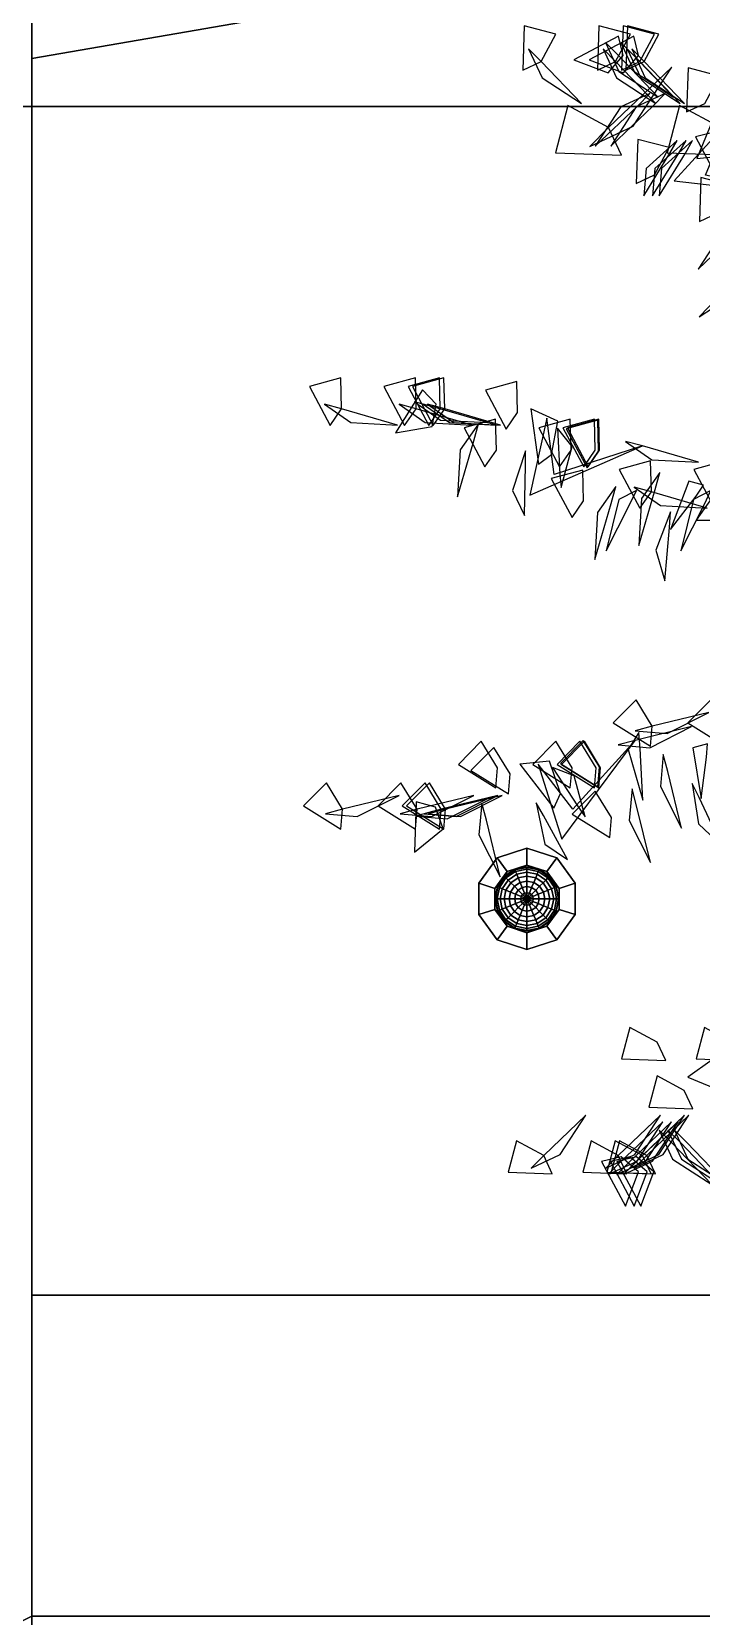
# Model space of a CAD drawing. Header units: millimetres. Extents: x 116.8 to 135.8, y -35.1 to -13.1.
# Drawn here: x 128.843 to 129.885, y -22.99 to -20.523 of the extents above; entities that cross this region are included whole.
import ezdxf

# ---------------------------------------------------------------- set-up
doc = ezdxf.new("R2010")
doc.units = ezdxf.units.MM
for name, color, linetype in [('copertura', 252, 'Continuous'), ('cromato', 251, 'Continuous'), ('foglie', 62, 'Continuous'), ('lampada', 2, 'Continuous'), ('marmo', 7, 'Continuous'), ('parete_interna', 7, 'Continuous'), ('prato', 83, 'Continuous'), ('RIVESTIMENTO', 33, 'Continuous')]:
    doc.layers.add(name, color=color, linetype=linetype)

msp = doc.modelspace()

# ---------------------------------------------------------------- linework, layer by layer
at = {"layer": 'copertura'}
for points in [[(127.943, -18.1399, 8.1), (127.943, -20.6399, 8.1), (130.343, -20.6399, 8.1), (130.343, -18.1399, 8.1)], [(127.943, -20.6399, 8.1), (127.943, -23.1399, 8.1), (130.343, -23.1399, 8.1), (130.343, -20.6399, 8.1)], [(133.843, -22.4899, 5.6817), (133.843, -23.1399, 5.7), (128.843, -23.1399, 5.7), (128.843, -22.4899, 5.7)], [(128.843, -22.4899, 6), (128.843, -23.1399, 6), (133.843, -23.1399, 6), (133.843, -22.4899, 5.9817)], [(128.843, -22.4899, 5.7), (128.843, -23.1399, 5.7), (128.843, -23.1399, 6), (128.843, -22.4899, 6)], [(133.843, -22.4899, 5.9817), (128.843, -22.4899, 6), (128.843, -22.4899, 5.7), (133.843, -22.4899, 5.6817)]]:
    msp.add_3dface(points, dxfattribs=at)
at = {"layer": 'cromato'}
for points in [[(129.6137, -21.8207, 7.8), (129.6137, -21.7944, 7.8), (129.5674, -21.8095, 7.8), (129.5828, -21.8307, 7.8)], [(129.5828, -21.8307, 7.775), (129.5674, -21.8095, 7.775), (129.6137, -21.7944, 7.775), (129.6137, -21.8207, 7.775)], [(129.5674, -21.8095, 7.8), (129.6137, -21.7944, 7.8), (129.6137, -21.7944, 7.775), (129.5674, -21.8095, 7.775)], [(129.6446, -21.8307, 7.8), (129.6601, -21.8095, 7.8), (129.6137, -21.7944, 7.8), (129.6137, -21.8207, 7.8)], [(129.6137, -21.8207, 7.775), (129.6137, -21.7944, 7.775), (129.6601, -21.8095, 7.775), (129.6446, -21.8307, 7.775)], [(129.6137, -21.8207, 7.8), (129.6137, -21.7944, 7.8), (129.6137, -21.7944, 7.775), (129.6137, -21.8207, 7.775)], [(129.6137, -21.7944, 7.8), (129.6601, -21.8095, 7.8), (129.6601, -21.8095, 7.775), (129.6137, -21.7944, 7.775)], [(129.6137, -21.7944, 7.8), (129.6137, -21.8207, 7.8), (129.6137, -21.8207, 7.775), (129.6137, -21.7944, 7.775)], [(129.5828, -21.8307, 7.8), (129.5674, -21.8095, 7.8), (129.5387, -21.8489, 7.8), (129.5637, -21.857, 7.8)], [(129.5637, -21.857, 7.775), (129.5387, -21.8489, 7.775), (129.5674, -21.8095, 7.775), (129.5828, -21.8307, 7.775)], [(129.5387, -21.8489, 7.8), (129.5674, -21.8095, 7.8), (129.5674, -21.8095, 7.775), (129.5387, -21.8489, 7.775)], [(129.5828, -21.8307, 7.8), (129.5674, -21.8095, 7.8), (129.5674, -21.8095, 7.775), (129.5828, -21.8307, 7.775)], [(129.5674, -21.8095, 7.8), (129.5828, -21.8307, 7.8), (129.5828, -21.8307, 7.775), (129.5674, -21.8095, 7.775)], [(129.6137, -21.8207, 7.775), (129.5828, -21.8307, 7.775), (129.5828, -21.8307, 7.8), (129.6137, -21.8207, 7.8)], [(129.6446, -21.8307, 7.775), (129.6137, -21.8207, 7.775), (129.6137, -21.8207, 7.8), (129.6446, -21.8307, 7.8)], [(129.6601, -21.8095, 7.8), (129.6446, -21.8307, 7.8), (129.6446, -21.8307, 7.775), (129.6601, -21.8095, 7.775)], [(129.6637, -21.857, 7.8), (129.6887, -21.8489, 7.8), (129.6601, -21.8095, 7.8), (129.6446, -21.8307, 7.8)], [(129.6446, -21.8307, 7.775), (129.6601, -21.8095, 7.775), (129.6887, -21.8489, 7.775), (129.6637, -21.857, 7.775)], [(129.6446, -21.8307, 7.8), (129.6601, -21.8095, 7.8), (129.6601, -21.8095, 7.775), (129.6446, -21.8307, 7.775)], [(129.6601, -21.8095, 7.8), (129.6887, -21.8489, 7.8), (129.6887, -21.8489, 7.775), (129.6601, -21.8095, 7.775)], [(129.5637, -21.8895, 7.8), (129.5387, -21.8976, 7.8), (129.5387, -21.8489, 7.8), (129.5637, -21.857, 7.8)], [(129.5637, -21.857, 7.775), (129.5387, -21.8489, 7.775), (129.5387, -21.8976, 7.775), (129.5637, -21.8895, 7.775)], [(129.5637, -21.857, 7.8), (129.5387, -21.8489, 7.8), (129.5387, -21.8489, 7.775), (129.5637, -21.857, 7.775)], [(129.5387, -21.8489, 7.8), (129.5387, -21.8976, 7.8), (129.5387, -21.8976, 7.775), (129.5387, -21.8489, 7.775)], [(129.5828, -21.8307, 7.775), (129.5637, -21.857, 7.775), (129.5637, -21.857, 7.8), (129.5828, -21.8307, 7.8)], [(129.6637, -21.857, 7.775), (129.6446, -21.8307, 7.775), (129.6446, -21.8307, 7.8), (129.6637, -21.857, 7.8)], [(129.6637, -21.8895, 7.8), (129.6887, -21.8976, 7.8), (129.6887, -21.8489, 7.8), (129.6637, -21.857, 7.8)], [(129.6637, -21.857, 7.775), (129.6887, -21.8489, 7.775), (129.6887, -21.8976, 7.775), (129.6637, -21.8895, 7.775)], [(129.6887, -21.8489, 7.8), (129.6637, -21.857, 7.8), (129.6637, -21.857, 7.775), (129.6887, -21.8489, 7.775)], [(129.6887, -21.8489, 7.8), (129.6887, -21.8976, 7.8), (129.6887, -21.8976, 7.775), (129.6887, -21.8489, 7.775)], [(129.5637, -21.8895, 7.775), (129.5637, -21.857, 7.775), (129.5637, -21.857, 7.8), (129.5637, -21.8895, 7.8)], [(129.6637, -21.8895, 7.775), (129.6637, -21.857, 7.775), (129.6637, -21.857, 7.8), (129.6637, -21.8895, 7.8)], [(129.5828, -21.9158, 7.8), (129.5674, -21.9371, 7.8), (129.5387, -21.8976, 7.8), (129.5637, -21.8895, 7.8)], [(129.5637, -21.8895, 7.775), (129.5387, -21.8976, 7.775), (129.5674, -21.9371, 7.775), (129.5828, -21.9158, 7.775)], [(129.5637, -21.8895, 7.8), (129.5387, -21.8976, 7.8), (129.5387, -21.8976, 7.775), (129.5637, -21.8895, 7.775)], [(129.5387, -21.8976, 7.8), (129.5674, -21.9371, 7.8), (129.5674, -21.9371, 7.775), (129.5387, -21.8976, 7.775)], [(129.5828, -21.9158, 7.775), (129.5637, -21.8895, 7.775), (129.5637, -21.8895, 7.8), (129.5828, -21.9158, 7.8)], [(129.6637, -21.8895, 7.8), (129.6887, -21.8976, 7.8), (129.6601, -21.9371, 7.8), (129.6446, -21.9158, 7.8)], [(129.6446, -21.9158, 7.775), (129.6601, -21.9371, 7.775), (129.6887, -21.8976, 7.775), (129.6637, -21.8895, 7.775)], [(129.6637, -21.8895, 7.775), (129.6446, -21.9158, 7.775), (129.6446, -21.9158, 7.8), (129.6637, -21.8895, 7.8)], [(129.6601, -21.9371, 7.8), (129.6887, -21.8976, 7.8), (129.6887, -21.8976, 7.775), (129.6601, -21.9371, 7.775)], [(129.6887, -21.8976, 7.8), (129.6637, -21.8895, 7.8), (129.6637, -21.8895, 7.775), (129.6887, -21.8976, 7.775)], [(129.5674, -21.9371, 7.8), (129.5828, -21.9158, 7.8), (129.5828, -21.9158, 7.775), (129.5674, -21.9371, 7.775)], [(129.6137, -21.9258, 7.8), (129.6137, -21.9521, 7.8), (129.5674, -21.9371, 7.8), (129.5828, -21.9158, 7.8)], [(129.5828, -21.9158, 7.775), (129.5674, -21.9371, 7.775), (129.6137, -21.9521, 7.775), (129.6137, -21.9258, 7.775)], [(129.5828, -21.9158, 7.8), (129.5674, -21.9371, 7.8), (129.5674, -21.9371, 7.775), (129.5828, -21.9158, 7.775)], [(129.6137, -21.9258, 7.775), (129.5828, -21.9158, 7.775), (129.5828, -21.9158, 7.8), (129.6137, -21.9258, 7.8)], [(129.6446, -21.9158, 7.8), (129.6601, -21.9371, 7.8), (129.6137, -21.9521, 7.8), (129.6137, -21.9258, 7.8)], [(129.6137, -21.9258, 7.775), (129.6137, -21.9521, 7.775), (129.6601, -21.9371, 7.775), (129.6446, -21.9158, 7.775)], [(129.6446, -21.9158, 7.775), (129.6137, -21.9258, 7.775), (129.6137, -21.9258, 7.8), (129.6446, -21.9158, 7.8)], [(129.6137, -21.9258, 7.8), (129.6137, -21.9521, 7.8), (129.6137, -21.9521, 7.775), (129.6137, -21.9258, 7.775)], [(129.6446, -21.9158, 7.8), (129.6601, -21.9371, 7.8), (129.6601, -21.9371, 7.775), (129.6446, -21.9158, 7.775)], [(129.5674, -21.9371, 7.8), (129.6137, -21.9521, 7.8), (129.6137, -21.9521, 7.775), (129.5674, -21.9371, 7.775)], [(129.6137, -21.9521, 7.8), (129.6601, -21.9371, 7.8), (129.6601, -21.9371, 7.775), (129.6137, -21.9521, 7.775)]]:
    msp.add_3dface(points, dxfattribs=at)
at = {"layer": 'foglie'}
for points in [[(129.6357, -20.5697, 1.7644), (129.6587, -20.5273, 1.7422), (129.6096, -20.5144, 1.6715), (129.6072, -20.5831, 1.7472)], [(129.7517, -20.5697, 1.447), (129.7747, -20.5273, 1.4248), (129.7257, -20.5144, 1.3541), (129.7233, -20.5831, 1.4298)], [(129.7893, -20.5697, 1.8907), (129.8123, -20.5273, 1.8685), (129.7633, -20.5144, 1.7978), (129.7608, -20.5831, 1.8734)], [(129.7961, -20.5697, 2.1262), (129.8191, -20.5273, 2.104), (129.7701, -20.5144, 2.0332), (129.7677, -20.5831, 2.1089)], [(129.7634, -20.5603, 2.3113), (129.756, -20.5301, 2.2683), (129.6865, -20.5672, 2.2313), (129.7403, -20.5874, 2.3158)], [(129.7873, -20.5603, 2.4103), (129.7799, -20.5301, 2.3673), (129.7104, -20.5672, 2.3303), (129.7641, -20.5874, 2.4148)], [(129.7553, -20.5596, 2.3013), (129.7359, -20.5401, 2.3013), (129.7568, -20.5852, 2.2578), (129.818, -20.6251, 2.2963)], [(129.7792, -20.5596, 2.4003), (129.7598, -20.5401, 2.4003), (129.7807, -20.5852, 2.3568), (129.8419, -20.6251, 2.3952)], [(129.6357, -20.5697, 1.7644), (129.6162, -20.5502, 1.7644), (129.6372, -20.5953, 1.7209), (129.6984, -20.6351, 1.7593)], [(129.7517, -20.5697, 1.447), (129.7323, -20.5502, 1.447), (129.7533, -20.5953, 1.4035), (129.8144, -20.6351, 1.4419)], [(129.7893, -20.5697, 1.8907), (129.7698, -20.5502, 1.8907), (129.7908, -20.5953, 1.8472), (129.852, -20.6351, 1.8856)], [(129.7961, -20.5697, 2.1262), (129.7767, -20.5502, 2.1262), (129.7976, -20.5953, 2.0827), (129.8588, -20.6351, 2.1211)], [(129.7408, -20.6727, 2.6466), (129.7116, -20.7019, 2.6466), (129.7791, -20.6704, 2.5814), (129.839, -20.5787, 2.639)], [(129.8904, -20.6349, 1.0924), (129.9134, -20.5925, 1.0702), (129.8644, -20.5796, 0.9995), (129.862, -20.6483, 1.0752)], [(129.7855, -20.639, 2.3476), (129.805, -20.6195, 2.3476), (129.7599, -20.6405, 2.3042), (129.7201, -20.7017, 2.3426)], [(129.8094, -20.639, 2.4466), (129.8289, -20.6195, 2.4466), (129.7838, -20.6405, 2.4031), (129.744, -20.7017, 2.4416)], [(129.7408, -20.6727, 2.6466), (129.6772, -20.6382, 2.6133), (129.6579, -20.7118, 2.5072), (129.7608, -20.7154, 2.6207)], [(129.9149, -20.6727, 2.1705), (129.8513, -20.6382, 2.1372), (129.832, -20.7118, 2.0311), (129.9349, -20.7154, 2.1446)], [(129.9033, -20.7179, 1.202), (129.9381, -20.6781, 1.1963), (129.9113, -20.6404, 1.1225), (129.8782, -20.7207, 1.1765)], [(130.0329, -20.7773, 1.1209), (129.8914, -20.7469, 1.2216), (129.9254, -20.6654, 1.1673), (129.8426, -20.7555, 1.1755)], [(129.8121, -20.7461, 1.6735), (129.8351, -20.7037, 1.6513), (129.7861, -20.6909, 1.5806), (129.7837, -20.7595, 1.6563)], [(129.8363, -20.7123, 2.1941), (129.8476, -20.6925, 2.1787), (129.799, -20.7363, 2.17), (129.7957, -20.7788, 2.2407)], [(129.85, -20.7123, 2.5388), (129.8613, -20.6925, 2.5234), (129.8127, -20.7363, 2.5147), (129.8093, -20.7788, 2.5854)], [(129.8602, -20.7123, 2.2931), (129.8715, -20.6925, 2.2777), (129.8229, -20.7363, 2.269), (129.8195, -20.7788, 2.3397)], [(129.9213, -20.6757, 3.467), (129.876, -20.6868, 3.4025), (129.9316, -20.7911, 3.3469), (129.9619, -20.7104, 3.4737)], [(129.9105, -20.8054, 1.3103), (129.9335, -20.763, 1.2881), (129.8845, -20.7502, 1.2174), (129.8821, -20.8188, 1.2931)], [(129.9458, -20.8303, 1.4559), (129.9652, -20.8109, 1.4559), (129.9202, -20.8318, 1.4124), (129.8803, -20.893, 1.4508)], [(129.9488, -20.9234, 1.7373), (129.9694, -20.9091, 1.7487), (129.9385, -20.9078, 1.6904), (129.8816, -20.9673, 1.695)], [(129.3253, -21.1102, 1.7644), (129.324, -21.062, 1.7422), (129.2751, -21.0754, 1.6715), (129.3074, -21.1361, 1.7472)], [(129.4414, -21.1102, 1.447), (129.4401, -21.062, 1.4248), (129.3912, -21.0754, 1.3541), (129.4234, -21.1361, 1.4298)], [(129.4789, -21.1102, 1.8907), (129.4776, -21.062, 1.8685), (129.4287, -21.0754, 1.7978), (129.461, -21.1361, 1.8734)], [(129.4858, -21.1102, 2.1262), (129.4845, -21.062, 2.104), (129.4356, -21.0754, 2.0332), (129.4678, -21.1361, 2.1089)], [(129.4725, -21.1032, 2.4103), (129.451, -21.0807, 2.3673), (129.4093, -21.1475, 2.3303), (129.466, -21.1381, 2.4148)], [(129.5991, -21.1161, 1.0924), (129.5978, -21.0679, 1.0702), (129.549, -21.0813, 0.9995), (129.5812, -21.1419, 1.0752)], [(129.3253, -21.1102, 1.7644), (129.2987, -21.1031, 1.7644), (129.3394, -21.1316, 1.7209), (129.4123, -21.1356, 1.7593)], [(129.4414, -21.1102, 1.447), (129.4148, -21.1031, 1.447), (129.4555, -21.1316, 1.4035), (129.5284, -21.1356, 1.4419)], [(129.4652, -21.1066, 2.4003), (129.4386, -21.0994, 2.4003), (129.4793, -21.1279, 2.3568), (129.5522, -21.1319, 2.3952)], [(129.4789, -21.1102, 1.8907), (129.4524, -21.1031, 1.8907), (129.493, -21.1316, 1.8472), (129.5659, -21.1356, 1.8856)], [(129.4858, -21.1102, 2.1262), (129.4592, -21.1031, 2.1262), (129.4999, -21.1316, 2.0827), (129.5728, -21.1356, 2.1211)], [(129.6518, -21.1816, 1.202), (129.662, -21.1298, 1.1963), (129.6199, -21.1106, 1.1225), (129.6315, -21.1966, 1.1765)], [(129.531, -21.1602, 2.4466), (129.5381, -21.1336, 2.4466), (129.5096, -21.1743, 2.4031), (129.5057, -21.2472, 2.4416)], [(129.5663, -21.1748, 1.6735), (129.565, -21.1266, 1.6513), (129.5161, -21.14, 1.5806), (129.5484, -21.2006, 1.6563)], [(129.7937, -21.1682, 1.1209), (129.656, -21.2127, 1.2216), (129.6447, -21.1251, 1.1673), (129.618, -21.2445, 1.1755)], [(129.6824, -21.1748, 1.3561), (129.6811, -21.1266, 1.3339), (129.6322, -21.14, 1.2632), (129.6644, -21.2006, 1.3389)], [(129.7199, -21.1748, 1.7998), (129.7187, -21.1266, 1.7776), (129.6698, -21.14, 1.7069), (129.702, -21.2006, 1.7826)], [(129.7251, -21.1762, 2.3468), (129.7238, -21.128, 2.3246), (129.6749, -21.1414, 2.2539), (129.7072, -21.202, 2.3296)], [(129.7268, -21.1748, 2.0353), (129.7255, -21.1266, 2.0131), (129.6766, -21.14, 1.9424), (129.7088, -21.2006, 2.0181)], [(129.6651, -21.2119, 1.4999), (129.6669, -21.2326, 1.518), (129.684, -21.1688, 1.518), (129.6615, -21.1407, 1.4438)], [(129.7937, -21.1682, 1.1209), (129.7671, -21.1611, 1.1209), (129.8078, -21.1896, 1.0774), (129.8807, -21.1936, 1.1159)], [(129.6117, -21.1983, 2.2931), (129.6115, -21.1755, 2.2777), (129.5913, -21.2377, 2.269), (129.6097, -21.2762, 2.3397)], [(129.7018, -21.2538, 1.3103), (129.7005, -21.2056, 1.2881), (129.6516, -21.2189, 1.2174), (129.6839, -21.2796, 1.2931)], [(129.8073, -21.2394, 1.5826), (129.8061, -21.1912, 1.5605), (129.7572, -21.2046, 1.4897), (129.7894, -21.2652, 1.5654)], [(129.8133, -21.2358, 2.1401), (129.8205, -21.2093, 2.1401), (129.792, -21.25, 2.0967), (129.788, -21.3229, 2.1351)], [(129.9234, -21.2394, 1.2652), (129.9221, -21.1912, 1.2431), (129.8732, -21.2046, 1.1723), (129.9055, -21.2652, 1.248)], [(129.7447, -21.2577, 1.4559), (129.7519, -21.2312, 1.4559), (129.7234, -21.2718, 1.4124), (129.7194, -21.3447, 1.4508)], [(129.8073, -21.2394, 1.5826), (129.7808, -21.2323, 1.5826), (129.8215, -21.2608, 1.5392), (129.8944, -21.2648, 1.5776)], [(129.8768, -21.2463, 2.017), (129.8886, -21.2293, 2.0351), (129.8654, -21.2231, 1.9737), (129.8373, -21.2981, 1.9538)], [(129.9402, -21.2486, 1.3501), (129.9208, -21.222, 1.3086), (129.8768, -21.2837, 1.2658), (129.932, -21.2835, 1.3518)], [(129.7734, -21.26, 1.7373), (129.7841, -21.2374, 1.7487), (129.7566, -21.2516, 1.6904), (129.737, -21.3316, 1.695)], [(129.8894, -21.26, 1.4199), (129.9001, -21.2374, 1.4313), (129.8727, -21.2516, 1.373), (129.8531, -21.3316, 1.3776)], [(129.8356, -21.2952, 1.4339), (129.8371, -21.2707, 1.4215), (129.8143, -21.3303, 1.4046), (129.8282, -21.378, 1.4705)], [(129.8088, -21.6044, 1.5826), (129.7836, -21.5633, 1.5605), (129.748, -21.5993, 1.4897), (129.8062, -21.6357, 1.5654)], [(129.9249, -21.6044, 1.2652), (129.8997, -21.5633, 1.2431), (129.864, -21.5993, 1.1723), (129.9223, -21.6357, 1.248)], [(129.782, -21.6264, 1.1209), (129.7554, -21.6336, 1.1209), (129.8049, -21.6379, 1.0774), (129.87, -21.6049, 1.1159)], [(129.8088, -21.6044, 1.5826), (129.7823, -21.6115, 1.5826), (129.8318, -21.6159, 1.5392), (129.8969, -21.5829, 1.5776)], [(129.5678, -21.669, 1.6735), (129.5426, -21.6279, 1.6513), (129.507, -21.6639, 1.5806), (129.5652, -21.7003, 1.6563)], [(129.6839, -21.669, 1.3561), (129.6587, -21.6279, 1.3339), (129.623, -21.6639, 1.2632), (129.6812, -21.7003, 1.3389)], [(129.782, -21.6264, 1.1209), (129.685, -21.7337, 1.2216), (129.6314, -21.6635, 1.1673), (129.668, -21.7804, 1.1755)], [(129.7214, -21.669, 1.7998), (129.6962, -21.6279, 1.7776), (129.6606, -21.6639, 1.7069), (129.7188, -21.7003, 1.7826)], [(129.7266, -21.6676, 2.3468), (129.7014, -21.6265, 2.3246), (129.6657, -21.6625, 2.2539), (129.724, -21.6989, 2.3296)], [(129.7283, -21.669, 2.0353), (129.7031, -21.6279, 2.0131), (129.6674, -21.6639, 1.9424), (129.7256, -21.7003, 2.0181)], [(129.7897, -21.6392, 1.7373), (129.7877, -21.6143, 1.7487), (129.771, -21.6404, 1.6904), (129.7941, -21.7194, 1.695)], [(129.5875, -21.6786, 1.0924), (129.5623, -21.6375, 1.0702), (129.5266, -21.6735, 0.9995), (129.5848, -21.7099, 1.0752)], [(129.8328, -21.6751, 2.1401), (129.8257, -21.6486, 2.1401), (129.8214, -21.6981, 2.0967), (129.8544, -21.7632, 2.1351)], [(129.893, -21.6525, 2.017), (129.8948, -21.6319, 2.0351), (129.8716, -21.6381, 1.9737), (129.8847, -21.7171, 1.9538)], [(129.6658, -21.7089, 1.202), (129.6487, -21.659, 1.1963), (129.6027, -21.6633, 1.1225), (129.6557, -21.7321, 1.1765)], [(129.6925, -21.7285, 1.4999), (129.7044, -21.7455, 1.518), (129.6873, -21.6817, 1.518), (129.6537, -21.6686, 1.4438)], [(129.3268, -21.7336, 1.7644), (129.3016, -21.6925, 1.7422), (129.2659, -21.7285, 1.6715), (129.3242, -21.7649, 1.7472)], [(129.4429, -21.7336, 1.447), (129.4177, -21.6925, 1.4248), (129.382, -21.7285, 1.3541), (129.4402, -21.7649, 1.4298)], [(129.4804, -21.7336, 1.8907), (129.4552, -21.6925, 1.8685), (129.4196, -21.7285, 1.7978), (129.4778, -21.7649, 1.8734)], [(129.4872, -21.7336, 2.1262), (129.462, -21.6925, 2.104), (129.4264, -21.7285, 2.0332), (129.4846, -21.7649, 2.1089)], [(129.7452, -21.7464, 1.3103), (129.72, -21.7053, 1.2881), (129.6843, -21.7414, 1.2174), (129.7426, -21.7778, 1.2931)], [(129.7844, -21.7284, 1.4559), (129.7773, -21.7018, 1.4559), (129.7729, -21.7513, 1.4124), (129.8059, -21.8164, 1.4508)], [(129.8818, -21.7154, 1.4339), (129.8708, -21.6935, 1.4215), (129.8809, -21.7565, 1.4046), (129.9168, -21.7908, 1.4705)], [(129.3268, -21.7336, 1.7644), (129.3002, -21.7407, 1.7644), (129.3497, -21.745, 1.7209), (129.4148, -21.712, 1.7593)], [(129.4429, -21.7336, 1.447), (129.4163, -21.7407, 1.447), (129.4658, -21.745, 1.4035), (129.5309, -21.712, 1.4419)], [(129.4713, -21.7306, 2.4103), (129.4414, -21.7219, 2.3673), (129.4388, -21.8006, 2.3303), (129.4832, -21.7642, 2.4148)], [(129.4666, -21.7373, 2.4003), (129.4401, -21.7444, 2.4003), (129.4896, -21.7487, 2.3568), (129.5547, -21.7157, 2.3952)], [(129.4804, -21.7336, 1.8907), (129.4539, -21.7407, 1.8907), (129.5033, -21.745, 1.8472), (129.5685, -21.712, 1.8856)], [(129.4872, -21.7336, 2.1262), (129.4607, -21.7407, 2.1262), (129.5102, -21.745, 2.0827), (129.5753, -21.712, 2.1211)], [(129.5505, -21.7508, 2.4466), (129.5434, -21.7242, 2.4466), (129.539, -21.7737, 2.4031), (129.5721, -21.8388, 2.4416)], [(129.6394, -21.7435, 2.2931), (129.6279, -21.7238, 2.2777), (129.6415, -21.7878, 2.269), (129.6766, -21.8119, 2.3397)], [(129.8162, -22.0962, 1.6735), (129.7738, -22.0732, 1.6513), (129.7609, -22.1222, 1.5806), (129.8296, -22.1247, 1.6563)], [(129.9323, -22.0962, 1.3561), (129.8899, -22.0732, 1.3339), (129.877, -22.1222, 1.2632), (129.9457, -22.1247, 1.3389)], [(129.9416, -22.1586, 1.202), (129.9019, -22.1239, 1.1963), (129.8642, -22.1507, 1.1225), (129.9444, -22.1837, 1.1765)], [(129.8586, -22.1715, 1.0924), (129.8162, -22.1485, 1.0702), (129.8033, -22.1975, 0.9995), (129.872, -22.1999, 1.0752)], [(129.6398, -22.2726, 1.7644), (129.6203, -22.2921, 1.7644), (129.6653, -22.2711, 1.7209), (129.7052, -22.21, 1.7593)], [(129.7558, -22.2726, 1.447), (129.7364, -22.2921, 1.447), (129.7814, -22.2711, 1.4035), (129.8213, -22.21, 1.4419)], [(129.7594, -22.2827, 2.3013), (129.74, -22.3022, 2.3013), (129.785, -22.2812, 2.2578), (129.8249, -22.22, 2.2963)], [(129.7731, -22.2827, 2.646), (129.7536, -22.3022, 2.646), (129.7986, -22.2812, 2.6025), (129.8385, -22.22, 2.641)], [(129.7833, -22.2827, 2.4003), (129.7639, -22.3022, 2.4003), (129.8089, -22.2812, 2.3568), (129.8488, -22.22, 2.3952)], [(129.7934, -22.2726, 1.8907), (129.7739, -22.2921, 1.8907), (129.819, -22.2711, 1.8472), (129.8589, -22.21, 1.8856)], [(129.8002, -22.2726, 2.1262), (129.7808, -22.2921, 2.1262), (129.8258, -22.2711, 2.0827), (129.8657, -22.21, 2.1211)], [(129.8388, -22.2525, 2.3476), (129.8194, -22.2331, 2.3476), (129.8403, -22.2781, 2.3042), (129.9015, -22.318, 2.3426)], [(129.8525, -22.2525, 2.6923), (129.833, -22.2331, 2.6923), (129.854, -22.2781, 2.6489), (129.9151, -22.318, 2.6873)], [(129.8627, -22.2525, 2.4466), (129.8432, -22.2331, 2.4466), (129.8642, -22.2781, 2.4031), (129.9254, -22.318, 2.4416)], [(129.6398, -22.2726, 1.7644), (129.5974, -22.2497, 1.7422), (129.5845, -22.2987, 1.6715), (129.6532, -22.3011, 1.7472)], [(129.7558, -22.2726, 1.447), (129.7135, -22.2497, 1.4248), (129.7006, -22.2987, 1.3541), (129.7692, -22.3011, 1.4298)], [(129.7934, -22.2726, 1.8907), (129.751, -22.2497, 1.8685), (129.7381, -22.2987, 1.7978), (129.8068, -22.3011, 1.8734)], [(129.8002, -22.2726, 2.1262), (129.7578, -22.2497, 2.104), (129.745, -22.2987, 2.0332), (129.8136, -22.3011, 2.1089)], [(129.7601, -22.2747, 2.3113), (129.7299, -22.2821, 2.2683), (129.767, -22.3515, 2.2313), (129.7872, -22.2978, 2.3158)], [(129.7738, -22.2747, 2.656), (129.7436, -22.2821, 2.6131), (129.7806, -22.3515, 2.576), (129.8008, -22.2978, 2.6605)], [(129.784, -22.2747, 2.4103), (129.7538, -22.2821, 2.3673), (129.7909, -22.3515, 2.3303), (129.8111, -22.2978, 2.4148)]]:
    msp.add_3dface(points, dxfattribs=at)
at = {"layer": 'lampada'}
for points in [[(129.5791, -21.8386, 7.7652), (129.595, -21.828, 7.7652), (129.5946, -21.8271, 7.775), (129.5784, -21.8379, 7.775)], [(129.5811, -21.8406, 7.7559), (129.596, -21.8306, 7.7559), (129.595, -21.828, 7.7652), (129.5791, -21.8386, 7.7652)], [(129.595, -21.828, 7.7652), (129.6137, -21.8242, 7.7652), (129.6137, -21.8233, 7.775), (129.5946, -21.8271, 7.775)], [(129.596, -21.8306, 7.7559), (129.6137, -21.8271, 7.7559), (129.6137, -21.8242, 7.7652), (129.595, -21.828, 7.7652)], [(129.5978, -21.8348, 7.7472), (129.6137, -21.8317, 7.7472), (129.6137, -21.8271, 7.7559), (129.596, -21.8306, 7.7559)], [(129.6137, -21.8242, 7.7652), (129.6325, -21.828, 7.7652), (129.6329, -21.8271, 7.775), (129.6137, -21.8233, 7.775)], [(129.6137, -21.8271, 7.7559), (129.6314, -21.8306, 7.7559), (129.6325, -21.828, 7.7652), (129.6137, -21.8242, 7.7652)], [(129.6137, -21.8317, 7.7472), (129.6296, -21.8348, 7.7472), (129.6314, -21.8306, 7.7559), (129.6137, -21.8271, 7.7559)], [(129.6314, -21.8306, 7.7559), (129.6464, -21.8406, 7.7559), (129.6484, -21.8386, 7.7652), (129.6325, -21.828, 7.7652)], [(129.6325, -21.828, 7.7652), (129.6484, -21.8386, 7.7652), (129.6491, -21.8379, 7.775), (129.6329, -21.8271, 7.775)], [(129.5684, -21.8545, 7.7652), (129.5791, -21.8386, 7.7652), (129.5784, -21.8379, 7.775), (129.5675, -21.8541, 7.775)], [(129.571, -21.8556, 7.7559), (129.5811, -21.8406, 7.7559), (129.5791, -21.8386, 7.7652), (129.5684, -21.8545, 7.7652)], [(129.5753, -21.8573, 7.7472), (129.5843, -21.8439, 7.7472), (129.5811, -21.8406, 7.7559), (129.571, -21.8556, 7.7559)], [(129.5811, -21.8597, 7.7396), (129.5887, -21.8483, 7.7396), (129.5843, -21.8439, 7.7472), (129.5753, -21.8573, 7.7472)], [(129.5843, -21.8439, 7.7472), (129.5978, -21.8348, 7.7472), (129.596, -21.8306, 7.7559), (129.5811, -21.8406, 7.7559)], [(129.5881, -21.8626, 7.7334), (129.5941, -21.8536, 7.7334), (129.5887, -21.8483, 7.7396), (129.5811, -21.8597, 7.7396)], [(129.5887, -21.8483, 7.7396), (129.6002, -21.8406, 7.7396), (129.5978, -21.8348, 7.7472), (129.5843, -21.8439, 7.7472)], [(129.596, -21.8659, 7.7288), (129.6002, -21.8597, 7.7288), (129.5941, -21.8536, 7.7334), (129.5881, -21.8626, 7.7334)], [(129.5941, -21.8536, 7.7334), (129.6031, -21.8476, 7.7334), (129.6002, -21.8406, 7.7396), (129.5887, -21.8483, 7.7396)], [(129.6002, -21.8597, 7.7288), (129.6064, -21.8556, 7.7288), (129.6031, -21.8476, 7.7334), (129.5941, -21.8536, 7.7334)], [(129.6002, -21.8406, 7.7396), (129.6137, -21.8379, 7.7396), (129.6137, -21.8317, 7.7472), (129.5978, -21.8348, 7.7472)], [(129.6031, -21.8476, 7.7334), (129.6137, -21.8455, 7.7334), (129.6137, -21.8379, 7.7396), (129.6002, -21.8406, 7.7396)], [(129.6064, -21.8556, 7.7288), (129.6137, -21.8541, 7.7288), (129.6137, -21.8455, 7.7334), (129.6031, -21.8476, 7.7334)], [(129.6137, -21.8379, 7.7396), (129.6273, -21.8406, 7.7396), (129.6296, -21.8348, 7.7472), (129.6137, -21.8317, 7.7472)], [(129.6137, -21.8455, 7.7334), (129.6244, -21.8476, 7.7334), (129.6273, -21.8406, 7.7396), (129.6137, -21.8379, 7.7396)], [(129.6137, -21.8541, 7.7288), (129.621, -21.8556, 7.7288), (129.6244, -21.8476, 7.7334), (129.6137, -21.8455, 7.7334)], [(129.621, -21.8556, 7.7288), (129.6273, -21.8597, 7.7288), (129.6334, -21.8536, 7.7334), (129.6244, -21.8476, 7.7334)], [(129.6244, -21.8476, 7.7334), (129.6334, -21.8536, 7.7334), (129.6387, -21.8483, 7.7396), (129.6273, -21.8406, 7.7396)], [(129.6273, -21.8406, 7.7396), (129.6387, -21.8483, 7.7396), (129.6431, -21.8439, 7.7472), (129.6296, -21.8348, 7.7472)], [(129.6273, -21.8597, 7.7288), (129.6314, -21.8659, 7.7288), (129.6394, -21.8626, 7.7334), (129.6334, -21.8536, 7.7334)], [(129.6296, -21.8348, 7.7472), (129.6431, -21.8439, 7.7472), (129.6464, -21.8406, 7.7559), (129.6314, -21.8306, 7.7559)], [(129.6334, -21.8536, 7.7334), (129.6394, -21.8626, 7.7334), (129.6464, -21.8597, 7.7396), (129.6387, -21.8483, 7.7396)], [(129.6387, -21.8483, 7.7396), (129.6464, -21.8597, 7.7396), (129.6521, -21.8573, 7.7472), (129.6431, -21.8439, 7.7472)], [(129.6431, -21.8439, 7.7472), (129.6521, -21.8573, 7.7472), (129.6564, -21.8556, 7.7559), (129.6464, -21.8406, 7.7559)], [(129.6464, -21.8406, 7.7559), (129.6564, -21.8556, 7.7559), (129.659, -21.8545, 7.7652), (129.6484, -21.8386, 7.7652)], [(129.6484, -21.8386, 7.7652), (129.659, -21.8545, 7.7652), (129.6599, -21.8541, 7.775), (129.6491, -21.8379, 7.775)], [(129.5647, -21.8733, 7.7652), (129.5684, -21.8545, 7.7652), (129.5675, -21.8541, 7.775), (129.5637, -21.8733, 7.775)], [(129.5684, -21.892, 7.7652), (129.5647, -21.8733, 7.7652), (129.5637, -21.8733, 7.775), (129.5675, -21.8924, 7.775)], [(129.5675, -21.8733, 7.7559), (129.571, -21.8556, 7.7559), (129.5684, -21.8545, 7.7652), (129.5647, -21.8733, 7.7652)], [(129.571, -21.8909, 7.7559), (129.5675, -21.8733, 7.7559), (129.5647, -21.8733, 7.7652), (129.5684, -21.892, 7.7652)], [(129.5722, -21.8733, 7.7472), (129.5753, -21.8573, 7.7472), (129.571, -21.8556, 7.7559), (129.5675, -21.8733, 7.7559)], [(129.5753, -21.8892, 7.7472), (129.5722, -21.8733, 7.7472), (129.5675, -21.8733, 7.7559), (129.571, -21.8909, 7.7559)], [(129.5784, -21.8733, 7.7396), (129.5811, -21.8597, 7.7396), (129.5753, -21.8573, 7.7472), (129.5722, -21.8733, 7.7472)], [(129.5811, -21.8868, 7.7396), (129.5784, -21.8733, 7.7396), (129.5722, -21.8733, 7.7472), (129.5753, -21.8892, 7.7472)], [(129.5859, -21.8733, 7.7334), (129.5881, -21.8626, 7.7334), (129.5811, -21.8597, 7.7396), (129.5784, -21.8733, 7.7396)], [(129.5881, -21.8839, 7.7334), (129.5859, -21.8733, 7.7334), (129.5784, -21.8733, 7.7396), (129.5811, -21.8868, 7.7396)], [(129.5946, -21.8733, 7.7288), (129.596, -21.8659, 7.7288), (129.5881, -21.8626, 7.7334), (129.5859, -21.8733, 7.7334)], [(129.596, -21.8806, 7.7288), (129.5946, -21.8733, 7.7288), (129.5859, -21.8733, 7.7334), (129.5881, -21.8839, 7.7334)], [(129.604, -21.8733, 7.726), (129.6047, -21.8695, 7.726), (129.596, -21.8659, 7.7288), (129.5946, -21.8733, 7.7288)], [(129.6047, -21.877, 7.726), (129.604, -21.8733, 7.726), (129.5946, -21.8733, 7.7288), (129.596, -21.8806, 7.7288)], [(129.6047, -21.8695, 7.726), (129.6068, -21.8664, 7.726), (129.6002, -21.8597, 7.7288), (129.596, -21.8659, 7.7288)], [(129.6068, -21.8802, 7.726), (129.6047, -21.877, 7.726), (129.596, -21.8806, 7.7288), (129.6002, -21.8868, 7.7288)], [(129.6068, -21.8664, 7.726), (129.61, -21.8642, 7.726), (129.6064, -21.8556, 7.7288), (129.6002, -21.8597, 7.7288)], [(129.6137, -21.8733, 7.725), (129.6137, -21.8733, 7.725), (129.6047, -21.8695, 7.726), (129.604, -21.8733, 7.726)], [(129.6137, -21.8733, 7.725), (129.6137, -21.8733, 7.725), (129.604, -21.8733, 7.726), (129.6047, -21.877, 7.726)], [(129.6137, -21.8733, 7.725), (129.6137, -21.8733, 7.725), (129.6068, -21.8664, 7.726), (129.6047, -21.8695, 7.726)], [(129.6137, -21.8733, 7.725), (129.6137, -21.8733, 7.725), (129.6047, -21.877, 7.726), (129.6068, -21.8802, 7.726)], [(129.61, -21.8642, 7.726), (129.6137, -21.8635, 7.726), (129.6137, -21.8541, 7.7288), (129.6064, -21.8556, 7.7288)], [(129.6137, -21.8733, 7.725), (129.6137, -21.8733, 7.725), (129.61, -21.8642, 7.726), (129.6068, -21.8664, 7.726)], [(129.6137, -21.8733, 7.725), (129.6137, -21.8733, 7.725), (129.6068, -21.8802, 7.726), (129.61, -21.8823, 7.726)], [(129.6137, -21.8733, 7.725), (129.6137, -21.8733, 7.725), (129.6137, -21.8635, 7.726), (129.61, -21.8642, 7.726)], [(129.6137, -21.8733, 7.725), (129.6137, -21.8733, 7.725), (129.61, -21.8823, 7.726), (129.6137, -21.883, 7.726)], [(129.6137, -21.8635, 7.726), (129.6175, -21.8642, 7.726), (129.621, -21.8556, 7.7288), (129.6137, -21.8541, 7.7288)], [(129.6137, -21.8733, 7.725), (129.6137, -21.8733, 7.725), (129.6175, -21.8642, 7.726), (129.6137, -21.8635, 7.726)], [(129.6137, -21.8733, 7.725), (129.6137, -21.8733, 7.725), (129.6206, -21.8664, 7.726), (129.6175, -21.8642, 7.726)], [(129.6137, -21.8733, 7.725), (129.6137, -21.8733, 7.725), (129.6227, -21.8695, 7.726), (129.6206, -21.8664, 7.726)], [(129.6137, -21.8733, 7.725), (129.6137, -21.8733, 7.725), (129.6235, -21.8733, 7.726), (129.6227, -21.8695, 7.726)], [(129.6137, -21.8733, 7.725), (129.6137, -21.8733, 7.725), (129.6227, -21.877, 7.726), (129.6235, -21.8733, 7.726)], [(129.6137, -21.8733, 7.725), (129.6137, -21.8733, 7.725), (129.6206, -21.8802, 7.726), (129.6227, -21.877, 7.726)], [(129.6137, -21.8733, 7.725), (129.6137, -21.8733, 7.725), (129.6175, -21.8823, 7.726), (129.6206, -21.8802, 7.726)], [(129.6137, -21.8733, 7.725), (129.6137, -21.8733, 7.725), (129.6137, -21.883, 7.726), (129.6175, -21.8823, 7.726)], [(129.6175, -21.8642, 7.726), (129.6206, -21.8664, 7.726), (129.6273, -21.8597, 7.7288), (129.621, -21.8556, 7.7288)], [(129.6206, -21.8664, 7.726), (129.6227, -21.8695, 7.726), (129.6314, -21.8659, 7.7288), (129.6273, -21.8597, 7.7288)], [(129.6227, -21.877, 7.726), (129.6206, -21.8802, 7.726), (129.6273, -21.8868, 7.7288), (129.6314, -21.8806, 7.7288)], [(129.6227, -21.8695, 7.726), (129.6235, -21.8733, 7.726), (129.6329, -21.8733, 7.7288), (129.6314, -21.8659, 7.7288)], [(129.6235, -21.8733, 7.726), (129.6227, -21.877, 7.726), (129.6314, -21.8806, 7.7288), (129.6329, -21.8733, 7.7288)], [(129.6314, -21.8659, 7.7288), (129.6329, -21.8733, 7.7288), (129.6415, -21.8733, 7.7334), (129.6394, -21.8626, 7.7334)], [(129.6329, -21.8733, 7.7288), (129.6314, -21.8806, 7.7288), (129.6394, -21.8839, 7.7334), (129.6415, -21.8733, 7.7334)], [(129.6394, -21.8626, 7.7334), (129.6415, -21.8733, 7.7334), (129.6491, -21.8733, 7.7396), (129.6464, -21.8597, 7.7396)], [(129.6415, -21.8733, 7.7334), (129.6394, -21.8839, 7.7334), (129.6464, -21.8868, 7.7396), (129.6491, -21.8733, 7.7396)], [(129.6464, -21.8597, 7.7396), (129.6491, -21.8733, 7.7396), (129.6553, -21.8733, 7.7472), (129.6521, -21.8573, 7.7472)], [(129.6491, -21.8733, 7.7396), (129.6464, -21.8868, 7.7396), (129.6521, -21.8892, 7.7472), (129.6553, -21.8733, 7.7472)], [(129.6521, -21.8573, 7.7472), (129.6553, -21.8733, 7.7472), (129.6599, -21.8733, 7.7559), (129.6564, -21.8556, 7.7559)], [(129.6553, -21.8733, 7.7472), (129.6521, -21.8892, 7.7472), (129.6564, -21.8909, 7.7559), (129.6599, -21.8733, 7.7559)], [(129.6564, -21.8556, 7.7559), (129.6599, -21.8733, 7.7559), (129.6628, -21.8733, 7.7652), (129.659, -21.8545, 7.7652)], [(129.6599, -21.8733, 7.7559), (129.6564, -21.8909, 7.7559), (129.659, -21.892, 7.7652), (129.6628, -21.8733, 7.7652)], [(129.659, -21.8545, 7.7652), (129.6628, -21.8733, 7.7652), (129.6637, -21.8733, 7.775), (129.6599, -21.8541, 7.775)], [(129.6628, -21.8733, 7.7652), (129.659, -21.892, 7.7652), (129.6599, -21.8924, 7.775), (129.6637, -21.8733, 7.775)], [(129.5791, -21.9079, 7.7652), (129.5684, -21.892, 7.7652), (129.5675, -21.8924, 7.775), (129.5784, -21.9086, 7.775)], [(129.5811, -21.9059, 7.7559), (129.571, -21.8909, 7.7559), (129.5684, -21.892, 7.7652), (129.5791, -21.9079, 7.7652)], [(129.5843, -21.9027, 7.7472), (129.5753, -21.8892, 7.7472), (129.571, -21.8909, 7.7559), (129.5811, -21.9059, 7.7559)], [(129.5887, -21.8983, 7.7396), (129.5811, -21.8868, 7.7396), (129.5753, -21.8892, 7.7472), (129.5843, -21.9027, 7.7472)], [(129.5941, -21.8929, 7.7334), (129.5881, -21.8839, 7.7334), (129.5811, -21.8868, 7.7396), (129.5887, -21.8983, 7.7396)], [(129.5978, -21.9117, 7.7472), (129.5843, -21.9027, 7.7472), (129.5811, -21.9059, 7.7559), (129.596, -21.9159, 7.7559)], [(129.6002, -21.9059, 7.7396), (129.5887, -21.8983, 7.7396), (129.5843, -21.9027, 7.7472), (129.5978, -21.9117, 7.7472)], [(129.6002, -21.8868, 7.7288), (129.596, -21.8806, 7.7288), (129.5881, -21.8839, 7.7334), (129.5941, -21.8929, 7.7334)], [(129.6031, -21.8989, 7.7334), (129.5941, -21.8929, 7.7334), (129.5887, -21.8983, 7.7396), (129.6002, -21.9059, 7.7396)], [(129.6064, -21.8909, 7.7288), (129.6002, -21.8868, 7.7288), (129.5941, -21.8929, 7.7334), (129.6031, -21.8989, 7.7334)], [(129.61, -21.8823, 7.726), (129.6068, -21.8802, 7.726), (129.6002, -21.8868, 7.7288), (129.6064, -21.8909, 7.7288)], [(129.6137, -21.901, 7.7334), (129.6031, -21.8989, 7.7334), (129.6002, -21.9059, 7.7396), (129.6137, -21.9086, 7.7396)], [(129.6137, -21.8924, 7.7288), (129.6064, -21.8909, 7.7288), (129.6031, -21.8989, 7.7334), (129.6137, -21.901, 7.7334)], [(129.6137, -21.883, 7.726), (129.61, -21.8823, 7.726), (129.6064, -21.8909, 7.7288), (129.6137, -21.8924, 7.7288)], [(129.6175, -21.8823, 7.726), (129.6137, -21.883, 7.726), (129.6137, -21.8924, 7.7288), (129.621, -21.8909, 7.7288)], [(129.621, -21.8909, 7.7288), (129.6137, -21.8924, 7.7288), (129.6137, -21.901, 7.7334), (129.6244, -21.8989, 7.7334)], [(129.6244, -21.8989, 7.7334), (129.6137, -21.901, 7.7334), (129.6137, -21.9086, 7.7396), (129.6273, -21.9059, 7.7396)], [(129.6206, -21.8802, 7.726), (129.6175, -21.8823, 7.726), (129.621, -21.8909, 7.7288), (129.6273, -21.8868, 7.7288)], [(129.6273, -21.8868, 7.7288), (129.621, -21.8909, 7.7288), (129.6244, -21.8989, 7.7334), (129.6334, -21.8929, 7.7334)], [(129.6334, -21.8929, 7.7334), (129.6244, -21.8989, 7.7334), (129.6273, -21.9059, 7.7396), (129.6387, -21.8983, 7.7396)], [(129.6314, -21.8806, 7.7288), (129.6273, -21.8868, 7.7288), (129.6334, -21.8929, 7.7334), (129.6394, -21.8839, 7.7334)], [(129.6387, -21.8983, 7.7396), (129.6273, -21.9059, 7.7396), (129.6296, -21.9117, 7.7472), (129.6431, -21.9027, 7.7472)], [(129.6431, -21.9027, 7.7472), (129.6296, -21.9117, 7.7472), (129.6314, -21.9159, 7.7559), (129.6464, -21.9059, 7.7559)], [(129.6394, -21.8839, 7.7334), (129.6334, -21.8929, 7.7334), (129.6387, -21.8983, 7.7396), (129.6464, -21.8868, 7.7396)], [(129.6464, -21.8868, 7.7396), (129.6387, -21.8983, 7.7396), (129.6431, -21.9027, 7.7472), (129.6521, -21.8892, 7.7472)], [(129.6521, -21.8892, 7.7472), (129.6431, -21.9027, 7.7472), (129.6464, -21.9059, 7.7559), (129.6564, -21.8909, 7.7559)], [(129.6564, -21.8909, 7.7559), (129.6464, -21.9059, 7.7559), (129.6484, -21.9079, 7.7652), (129.659, -21.892, 7.7652)], [(129.659, -21.892, 7.7652), (129.6484, -21.9079, 7.7652), (129.6491, -21.9086, 7.775), (129.6599, -21.8924, 7.775)], [(129.595, -21.9186, 7.7652), (129.5791, -21.9079, 7.7652), (129.5784, -21.9086, 7.775), (129.5946, -21.9195, 7.775)], [(129.596, -21.9159, 7.7559), (129.5811, -21.9059, 7.7559), (129.5791, -21.9079, 7.7652), (129.595, -21.9186, 7.7652)], [(129.6137, -21.9223, 7.7652), (129.595, -21.9186, 7.7652), (129.5946, -21.9195, 7.775), (129.6137, -21.9233, 7.775)], [(129.6137, -21.9195, 7.7559), (129.596, -21.9159, 7.7559), (129.595, -21.9186, 7.7652), (129.6137, -21.9223, 7.7652)], [(129.6137, -21.9148, 7.7472), (129.5978, -21.9117, 7.7472), (129.596, -21.9159, 7.7559), (129.6137, -21.9195, 7.7559)], [(129.6137, -21.9086, 7.7396), (129.6002, -21.9059, 7.7396), (129.5978, -21.9117, 7.7472), (129.6137, -21.9148, 7.7472)], [(129.6273, -21.9059, 7.7396), (129.6137, -21.9086, 7.7396), (129.6137, -21.9148, 7.7472), (129.6296, -21.9117, 7.7472)], [(129.6296, -21.9117, 7.7472), (129.6137, -21.9148, 7.7472), (129.6137, -21.9195, 7.7559), (129.6314, -21.9159, 7.7559)], [(129.6314, -21.9159, 7.7559), (129.6137, -21.9195, 7.7559), (129.6137, -21.9223, 7.7652), (129.6325, -21.9186, 7.7652)], [(129.6325, -21.9186, 7.7652), (129.6137, -21.9223, 7.7652), (129.6137, -21.9233, 7.775), (129.6329, -21.9195, 7.775)], [(129.6464, -21.9059, 7.7559), (129.6314, -21.9159, 7.7559), (129.6325, -21.9186, 7.7652), (129.6484, -21.9079, 7.7652)], [(129.6484, -21.9079, 7.7652), (129.6325, -21.9186, 7.7652), (129.6329, -21.9195, 7.775), (129.6491, -21.9086, 7.775)]]:
    msp.add_3dface(points, dxfattribs=at)
at = {"layer": 'marmo'}
for points in [[(128.843, -18.1399, -0.0183), (128.843, -22.9899, -0.0183), (128.543, -23.1399, -0.0183), (128.543, -18.4399, -0.0183)], [(128.543, -18.4399), (128.543, -23.1399), (128.843, -22.9899), (128.843, -18.1399)], [(128.843, -22.9899, -0.0183), (128.843, -18.1399, -0.0183), (128.843, -18.1399), (128.843, -22.9899)]]:
    msp.add_3dface(points, dxfattribs=at)
at = {"layer": 'parete_interna'}
for points in [[(130.343, -18.1399, 7.8), (130.343, -20.6399, 7.8), (127.943, -20.6399, 7.8), (127.943, -18.1399, 7.8)], [(130.343, -20.6399, 7.8), (130.343, -23.1399, 7.8), (127.943, -23.1399, 7.8), (127.943, -20.6399, 7.8)]]:
    msp.add_3dface(points, dxfattribs=at)
at = {"layer": 'prato'}
for points in [[(128.843, -22.9899, -0.0183), (128.843, -18.1399, -0.0183), (128.843, -18.1399), (128.843, -22.9899)], [(128.843, -20.5649), (128.843, -18.1399), (129.343, -18.1399), (131.5656, -20.0948)], [(128.843, -18.1399, -0.0183), (128.843, -20.5649, -0.0183), (131.5656, -20.0948, -0.0183), (129.343, -18.1399, -0.0183)], [(128.843, -22.9899), (128.843, -20.5649), (131.5656, -20.0948), (131.343, -22.9899)], [(128.843, -20.5649, -0.0183), (128.843, -22.9899, -0.0183), (131.343, -22.9899, -0.0183), (131.5656, -20.0948, -0.0183)], [(133.843, -22.9899), (128.843, -22.9899), (128.843, -22.9899, -0.0183), (133.843, -22.9899, -0.0183)]]:
    msp.add_3dface(points, dxfattribs=at)
at = {"layer": 'RIVESTIMENTO'}
msp.add_3dface([(128.843, -18.1399), (128.543, -18.1399), (128.543, -23.1399), (128.843, -23.1399)], dxfattribs=at)

doc.saveas('drawing.dxf')
